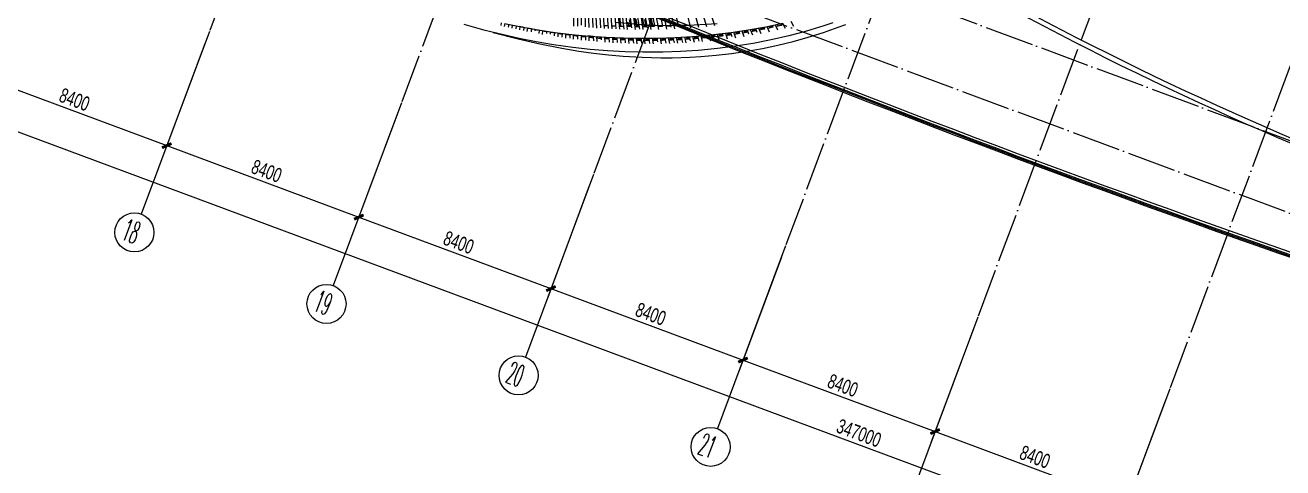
# Model space of a CAD drawing. Header units: millimetres. Extents: x 600121811 to 600690586, y 3472921280 to 3473279938.
# Drawn here: x 600355353 to 600406894, y 3473040896 to 3473059061 of the extents above; entities that cross this region are included whole.
import ezdxf
from ezdxf.enums import TextEntityAlignment as Align

# ---------------------------------------------------------------- set-up
doc = ezdxf.new("R2010")
doc.units = ezdxf.units.MM
doc.header["$LTSCALE"] = 1000
doc.linetypes.add('AX-MALL-GIRD-200$0$DOTE', pattern=[2.42, 2, -0.2, 0.02, -0.2])
doc.layers.get('0').update_dxf_attribs({"linetype": 'CONTINUOUS'})
for name, color, linetype in [('AX-MALL-GIRD-200$0$A-Grid', 222, 'AX-MALL-GIRD-200$0$DOTE'), ('AX-MALL-GIRD-200$0$A-Grid-Iden', 11, 'CONTINUOUS'), ('AX-MALL-GJ-200$0$A-Anno-Note', 241, 'CONTINUOUS'), ('AX-MALL-WALL-GJ$0$A-Anno-Note', 241, 'CONTINUOUS'), ('AX-MALL-WALL-GJ$0$A-Detl-Patt', 8, 'CONTINUOUS'), ('AX-MALL-WALL-GJ$0$A-SEE', 254, 'CONTINUOUS'), ('AX-MALL-WALL-GJ$0$A-Wall-Fnsh', 152, 'CONTINUOUS'), ('AX-MALL-WALL-GJ$0$主梁', 30, 'CONTINUOUS'), ('AXIS_TEXT', 7, 'CONTINUOUS')]:
    doc.layers.add(name, color=color, linetype=linetype)
doc.layers.add('AX-MALL-WALL-GJ$0$M-AUX-TO-ARCH', color=1, linetype='CONTINUOUS', plot=False)
doc.styles.add('AX-MALL-GIRD-200$0$_TCH_AXIS', font='ROMAND.shx', dxfattribs={"width": 0.7, "height": 5, "bigfont": 'zy_cn.shx'})
doc.styles.add('AX-MALL-GIRD-200$0$_TCH_DIM_T3', font='zy_en.shx', dxfattribs={"width": 0.7, "bigfont": 'zy_cn.shx'})
doc.styles.add('COMPLEX', font='COMPLEX')
doc.dimstyles.new('AX-MALL-GIRD-200$0$_TCH_ARCH&&200', dxfattribs={"dimtxt": 595, "dimasz": 300, "dimexe": 500, "dimexo": 500, "dimgap": 152.5, "dimtad": 1, "dimdec": 0, "dimzin": 0, "dimdsep": 46, "dimtxsty": 'AX-MALL-GIRD-200$0$_TCH_DIM_T3', "dimblk": 'AX-MALL-GIRD-200$0$_ArchTick', "dimcen": 0.09, "dimclrt": 7, "dimazin": 2, "dimtfac": 1, "dimtdec": 0, "dimtix": 1, "dimtmove": 2, "dimatfit": 3, "dimfxl": 500, "dimtolj": 1, "dimtzin": 0, "dimarcsym": 0})

# ---------------------------------------------------------------- blocks, each defined once
blk = doc.blocks.new('_AXISO')
blk.add_circle((0, 0), 0.5)
at = {"layer": 'AXIS_TEXT', "style": 'COMPLEX', "width": 1.041667}
blk.add_attdef('A', text='', height=0.56, dxfattribs=at).set_placement((-0.25, -0.28), (0.25, -0.28), align=Align.FIT)
blk = doc.blocks.new('AX-MALL-GIRD-200$0$_ArchTick')
at = {"color": 0, "linetype": 'ByBlock', "const_width": 0.4}
blk.add_lwpolyline([(-0.5, -0.5), (0.5, 0.5)], dxfattribs=at)
blk = doc.blocks.new('*D160')
at = {"layer": 'AX-MALL-GIRD-200$0$A-Grid-Iden', "color": 0, "lineweight": -2, "transparency": 16777216}
for p, q in [((600228911, 3473108184), (600226607, 3473101999)), ((600226782, 3473102468), (600551951, 3472981333)), ((600554081, 3472987049), (600551777, 3472980864))]:
    blk.add_line(p, q, dxfattribs=at)
at = {"layer": 'AX-MALL-GIRD-200$0$A-Grid-Iden', "color": 0, "lineweight": -2, "transparency": 16777216, "xscale": 300, "yscale": 300, "zscale": 300}
for p, rotation in [((600226782, 3473102468), 159.5681613089764), ((600551951, 3472981333), 339.5681613089764)]:
    blk.add_blockref('AX-MALL-GIRD-200$0$_ArchTick', p, dxfattribs=dict(at, rotation=rotation))
at = {"layer": 'AX-MALL-GIRD-200$0$A-Grid-Iden', "color": 7, "transparency": 16777216, "insert": (600389524, 3473042322), "char_height": 595, "attachment_point": 5, "rotation": 339.5682, "style": 'AX-MALL-GIRD-200$0$_TCH_DIM_T3'}
blk.add_mtext('\\A1;347000', dxfattribs=at)
blk = doc.blocks.new('*D177')
at = {"layer": 'AX-MALL-GIRD-200$0$A-Grid-Iden', "color": 0, "lineweight": -2, "transparency": 16777216}
for p, q in [((600354856, 3473061266), (600353110, 3473056581)), ((600362727, 3473058334), (600360982, 3473053648)), ((600353285, 3473057049), (600361157, 3473054117))]:
    blk.add_line(p, q, dxfattribs=at)
at = {"layer": 'AX-MALL-GIRD-200$0$A-Grid-Iden', "color": 0, "lineweight": -2, "transparency": 16777216, "xscale": 300, "yscale": 300, "zscale": 300}
for p, rotation in [((600353285, 3473057049), 159.5681613092855), ((600361157, 3473054117), 339.5681613092855)]:
    blk.add_blockref('AX-MALL-GIRD-200$0$_ArchTick', p, dxfattribs=dict(at, rotation=rotation))
at = {"layer": 'AX-MALL-GIRD-200$0$A-Grid-Iden', "color": 7, "transparency": 16777216, "insert": (600357378, 3473056005), "char_height": 595, "attachment_point": 5, "rotation": 339.5682, "style": 'AX-MALL-GIRD-200$0$_TCH_DIM_T3'}
blk.add_mtext('\\A1;8400', dxfattribs=at)
blk = doc.blocks.new('*D178')
at = {"layer": 'AX-MALL-GIRD-200$0$A-Grid-Iden', "color": 0, "lineweight": -2, "transparency": 16777216}
for p, q in [((600362727, 3473058334), (600360982, 3473053648)), ((600370599, 3473055401), (600368854, 3473050716)), ((600361157, 3473054117), (600369028, 3473051184))]:
    blk.add_line(p, q, dxfattribs=at)
at = {"layer": 'AX-MALL-GIRD-200$0$A-Grid-Iden', "color": 0, "lineweight": -2, "transparency": 16777216, "xscale": 300, "yscale": 300, "zscale": 300}
for p, rotation in [((600361157, 3473054117), 159.5681613089271), ((600369028, 3473051184), 339.5681613089271)]:
    blk.add_blockref('AX-MALL-GIRD-200$0$_ArchTick', p, dxfattribs=dict(at, rotation=rotation))
at = {"layer": 'AX-MALL-GIRD-200$0$A-Grid-Iden', "color": 7, "transparency": 16777216, "insert": (600365249, 3473053072), "char_height": 595, "attachment_point": 5, "rotation": 339.5682, "style": 'AX-MALL-GIRD-200$0$_TCH_DIM_T3'}
blk.add_mtext('\\A1;8400', dxfattribs=at)
blk = doc.blocks.new('*D179')
at = {"layer": 'AX-MALL-GIRD-200$0$A-Grid-Iden', "color": 0, "lineweight": -2, "transparency": 16777216}
for p, q in [((600370599, 3473055401), (600368854, 3473050716)), ((600378471, 3473052469), (600376725, 3473047783)), ((600369028, 3473051184), (600376900, 3473048252))]:
    blk.add_line(p, q, dxfattribs=at)
at = {"layer": 'AX-MALL-GIRD-200$0$A-Grid-Iden', "color": 0, "lineweight": -2, "transparency": 16777216, "xscale": 300, "yscale": 300, "zscale": 300}
for p, rotation in [((600369028, 3473051184), 159.5681613084339), ((600376900, 3473048252), 339.568161308434)]:
    blk.add_blockref('AX-MALL-GIRD-200$0$_ArchTick', p, dxfattribs=dict(at, rotation=rotation))
at = {"layer": 'AX-MALL-GIRD-200$0$A-Grid-Iden', "color": 7, "transparency": 16777216, "insert": (600373121, 3473050140), "char_height": 595, "attachment_point": 5, "rotation": 339.5682, "style": 'AX-MALL-GIRD-200$0$_TCH_DIM_T3'}
blk.add_mtext('\\A1;8400', dxfattribs=at)
blk = doc.blocks.new('*D180')
at = {"layer": 'AX-MALL-GIRD-200$0$A-Grid-Iden', "color": 0, "lineweight": -2, "transparency": 16777216}
for p, q in [((600378471, 3473052469), (600376725, 3473047783)), ((600386342, 3473049537), (600384597, 3473044851)), ((600376900, 3473048252), (600384771, 3473045320))]:
    blk.add_line(p, q, dxfattribs=at)
at = {"layer": 'AX-MALL-GIRD-200$0$A-Grid-Iden', "color": 0, "lineweight": -2, "transparency": 16777216, "xscale": 300, "yscale": 300, "zscale": 300}
for p, rotation in [((600376900, 3473048252), 159.5681613094948), ((600384771, 3473045320), 339.5681613094948)]:
    blk.add_blockref('AX-MALL-GIRD-200$0$_ArchTick', p, dxfattribs=dict(at, rotation=rotation))
at = {"layer": 'AX-MALL-GIRD-200$0$A-Grid-Iden', "color": 7, "transparency": 16777216, "insert": (600380993, 3473047207), "char_height": 595, "attachment_point": 5, "rotation": 339.5682, "style": 'AX-MALL-GIRD-200$0$_TCH_DIM_T3'}
blk.add_mtext('\\A1;8400', dxfattribs=at)
blk = doc.blocks.new('*D181')
at = {"layer": 'AX-MALL-GIRD-200$0$A-Grid-Iden', "color": 0, "lineweight": -2, "transparency": 16777216}
for p, q in [((600386342, 3473049537), (600384597, 3473044851)), ((600394214, 3473046604), (600392468, 3473041919)), ((600384771, 3473045320), (600392643, 3473042387))]:
    blk.add_line(p, q, dxfattribs=at)
at = {"layer": 'AX-MALL-GIRD-200$0$A-Grid-Iden', "color": 0, "lineweight": -2, "transparency": 16777216, "xscale": 300, "yscale": 300, "zscale": 300}
for p, rotation in [((600384771, 3473045320), 159.5681613087178), ((600392643, 3473042387), 339.5681613087178)]:
    blk.add_blockref('AX-MALL-GIRD-200$0$_ArchTick', p, dxfattribs=dict(at, rotation=rotation))
at = {"layer": 'AX-MALL-GIRD-200$0$A-Grid-Iden', "color": 7, "transparency": 16777216, "insert": (600388864, 3473044275), "char_height": 595, "attachment_point": 5, "rotation": 339.5682, "style": 'AX-MALL-GIRD-200$0$_TCH_DIM_T3'}
blk.add_mtext('\\A1;8400', dxfattribs=at)
blk = doc.blocks.new('*D182')
at = {"layer": 'AX-MALL-GIRD-200$0$A-Grid-Iden', "color": 0, "lineweight": -2, "transparency": 16777216}
for p, q in [((600394214, 3473046604), (600392468, 3473041919)), ((600402085, 3473043672), (600400340, 3473038986)), ((600392643, 3473042387), (600400514, 3473039455))]:
    blk.add_line(p, q, dxfattribs=at)
at = {"layer": 'AX-MALL-GIRD-200$0$A-Grid-Iden', "color": 0, "lineweight": -2, "transparency": 16777216, "xscale": 300, "yscale": 300, "zscale": 300}
for p, rotation in [((600392643, 3473042387), 159.5681613086433), ((600400514, 3473039455), 339.5681613086433)]:
    blk.add_blockref('AX-MALL-GIRD-200$0$_ArchTick', p, dxfattribs=dict(at, rotation=rotation))
at = {"layer": 'AX-MALL-GIRD-200$0$A-Grid-Iden', "color": 7, "transparency": 16777216, "insert": (600396736, 3473041343), "char_height": 595, "attachment_point": 5, "rotation": 339.5682, "style": 'AX-MALL-GIRD-200$0$_TCH_DIM_T3'}
blk.add_mtext('\\A1;8400', dxfattribs=at)
blk = doc.blocks.new('*D183')
at = {"layer": 'AX-MALL-GIRD-200$0$A-Grid-Iden', "color": 0, "lineweight": -2, "transparency": 16777216}
for p, q in [((600402085, 3473043672), (600400340, 3473038986)), ((600409582, 3473040879), (600407836, 3473036194)), ((600400514, 3473039455), (600408011, 3473036662))]:
    blk.add_line(p, q, dxfattribs=at)
at = {"layer": 'AX-MALL-GIRD-200$0$A-Grid-Iden', "color": 0, "lineweight": -2, "transparency": 16777216, "xscale": 300, "yscale": 300, "zscale": 300}
for p, rotation in [((600400514, 3473039455), 159.5681613089876), ((600408011, 3473036662), 339.5681613089876)]:
    blk.add_blockref('AX-MALL-GIRD-200$0$_ArchTick', p, dxfattribs=dict(at, rotation=rotation))
at = {"layer": 'AX-MALL-GIRD-200$0$A-Grid-Iden', "color": 7, "transparency": 16777216, "insert": (600404420, 3473038480), "char_height": 595, "attachment_point": 5, "rotation": 339.5682, "style": 'AX-MALL-GIRD-200$0$_TCH_DIM_T3'}
blk.add_mtext('\\A1;8000', dxfattribs=at)
blk = doc.blocks.new('AX-MALL-WALL-GJ$0$A$C5469763B')
at = {"layer": 'AX-MALL-WALL-GJ$0$A-Detl-Patt'}
for points in [[(-236484, 2426, 0.055992), (-115679, 1194, -0.091487), (-108806, 638, 0.199165), (-91863, 2852, -0.091487), (-85364, 5156, 0.010002), (-64060, 8992, -0.645417), (-62997, 7512), (-63092, 7346)], [(-236398, 2315, 0.055947), (-115669, 1095, -0.091487), (-108832, 541, 0.199165), (-91813, 2765, -0.091487), (-85348, 5057, 0.010002), (-64040, 8894, -0.645417), (-63084, 7562), (-63129, 7483), (-63042, 7433)], [(-236355, 2259, 0.055924), (-115664, 1045, -0.091487), (-108845, 493, 0.199165), (-91788, 2722, -0.091487), (-85340, 5007, 0.010002), (-64030, 8845, -0.645417), (-63127, 7587), (-63197, 7465), (-63067, 7390)], [(-236312, 2203, 0.055901), (-115659, 995, -0.091487), (-108858, 445, 0.199165), (-91763, 2679, -0.091487), (-85332, 4958, 0.010002), (-64020, 8796, -0.645417), (-63170, 7612), (-63266, 7446)]]:
    blk.add_lwpolyline(points, format="xyb", dxfattribs=at)
blk = doc.blocks.new('AX-MALL-WALL-GJ$0$A$C3841687A')
at = {"layer": 'AX-MALL-WALL-GJ$0$A-Detl-Patt'}
for radius in [140300, 140100]:
    blk.add_arc((-154564, 142853), radius, 259.87916, 278.36236, dxfattribs=at)
blk = doc.blocks.new('AX-MALL-WALL-GJ$0$fewrgerhgrhtrh')
at = {"layer": 'AX-MALL-WALL-GJ$0$主梁'}
for p, q in [((11665, -12151), (10371, -12726)), ((10364, -12728), (9051, -13196)), ((10287, -12724), (10290, -12726)), ((10290, -12726), (10293, -12727)), ((10293, -12727), (10296, -12728)), ((10296, -12728), (10299, -12729)), ((10299, -12729), (10302, -12730)), ((10302, -12730), (10305, -12731)), ((10305, -12731), (10307, -12731)), ((10307, -12731), (10310, -12732)), ((10310, -12732), (10313, -12732)), ((10313, -12732), (10316, -12733)), ((10316, -12733), (10319, -12733)), ((10319, -12733), (10322, -12733)), ((10322, -12733), (10324, -12734)), ((10324, -12734), (10327, -12734)), ((10327, -12734), (10330, -12734)), ((10330, -12734), (10332, -12734)), ((10332, -12734), (10334, -12734)), ((10334, -12734), (10337, -12734)), ((10337, -12734), (10339, -12733)), ((10339, -12733), (10341, -12733)), ((10341, -12733), (10343, -12733)), ((10343, -12733), (10346, -12732)), ((10346, -12732), (10348, -12732)), ((10348, -12732), (10350, -12732)), ((10350, -12732), (10353, -12731)), ((10353, -12731), (10355, -12730)), ((10355, -12730), (10357, -12730)), ((10357, -12730), (10360, -12729)), ((10360, -12729), (10362, -12728)), ((10362, -12728), (10364, -12728)), ((10364, -12728), (10367, -12727)), ((10367, -12727), (10369, -12726)), ((10369, -12726), (10371, -12725)), ((10371, -12725), (10373, -12724)), ((10373, -12724), (10376, -12723)), ((10376, -12723), (10378, -12721)), ((10378, -12721), (10380, -12720)), ((10380, -12720), (10382, -12719)), ((10382, -12719), (10384, -12717)), ((10384, -12717), (10387, -12716)), ((10387, -12716), (10389, -12714)), ((10389, -12714), (10391, -12713)), ((10391, -12713), (10393, -12711)), ((10393, -12711), (10395, -12710)), ((10395, -12710), (10397, -12708)), ((10397, -12708), (10399, -12706)), ((10399, -12706), (10400, -12704)), ((10400, -12704), (10402, -12703)), ((10402, -12703), (10404, -12701)), ((10404, -12701), (10406, -12699)), ((10406, -12699), (10407, -12697)), ((10407, -12697), (10409, -12695)), ((10409, -12695), (10411, -12693)), ((10411, -12693), (10412, -12691)), ((10412, -12691), (10413, -12688)), ((10413, -12688), (10415, -12686)), ((10415, -12686), (10416, -12684)), ((10416, -12684), (10417, -12682)), ((10417, -12682), (10419, -12680)), ((10419, -12680), (10420, -12677)), ((10420, -12677), (10421, -12675)), ((9045, -13198), (7727, -13569))]:
    blk.add_line(p, q, dxfattribs=at)
at = {"layer": 'AX-MALL-WALL-GJ$0$主梁', "extrusion": (0, 0, -1)}
for centre, radius, start, end in [((-10357, -12711), 18.1, 250.4323, 264.348), ((-10357, -12711), 18.1, 237.4713, 250.3171), ((-10365, -12713), 14.1, 246.1686, 261.7993), ((-9039, -13179), 20.3, 254.3444, 265.8064), ((-9039, -13179), 20.3, 242.6665, 254.2735), ((-9045, -13179), 18, 250.4106, 262.5277)]:
    blk.add_arc(centre, radius, start, end, dxfattribs=at)
at = {"layer": 'AX-MALL-WALL-GJ$0$主梁'}
blk.add_arc((9018, -13102), 100, 210.0459, 9.8979, dxfattribs=at)
blk = doc.blocks.new('AX-MALL-WALL-GJ$0$edhtrhrtjy')
at = {"layer": 'AX-MALL-WALL-GJ$0$A-Wall-Fnsh'}
for p, q in [((16365, -10510), (16609, -10293)), ((15794, -10659), (15499, -10891)), ((16086, -10422), (15794, -10659)), ((15867, -10929), (16117, -10721)), ((16117, -10721), (16365, -10510)), ((13568, -11529), (14180, -11142)), ((13906, -11319), (14069, -11482)), ((13979, -11272), (14036, -11330)), ((14095, -11197), (14153, -11252)), ((14166, -11151), (14334, -11314)), ((14459, -10957), (14626, -11112)), ((14896, -11336), (14589, -11550)), ((14834, -11710), (15356, -11328)), ((15199, -11116), (14896, -11336)), ((15499, -10891), (15199, -11116)), ((15356, -11328), (15867, -10929)), ((10896, -11840), (11291, -12365)), ((11188, -11704), (11589, -12217)), ((12945, -11896), (13568, -11529)), ((13083, -11817), (13147, -11888)), ((13117, -11798), (13154, -11839)), ((13167, -11768), (13205, -11809)), ((13201, -11749), (13313, -11870)), ((13312, -11683), (13475, -11858)), ((13383, -11641), (13445, -11708)), ((13416, -11621), (13452, -11659)), ((13500, -11570), (13562, -11635)), ((13610, -11503), (13773, -11673)), ((13681, -11459), (13742, -11522)), ((13766, -11407), (13799, -11440)), ((13798, -11386), (13858, -11447)), ((14589, -11550), (13965, -11961)), ((14300, -12072), (14834, -11710)), ((9730, -12349), (10096, -12914)), ((9892, -12282), (10193, -12728)), ((10313, -12103), (10695, -12648)), ((10604, -11973), (10993, -12508)), ((11676, -12574), (12314, -12245)), ((12111, -12352), (12268, -12546)), ((12178, -12317), (12217, -12366)), ((12179, -12316), (12218, -12365)), ((12213, -12298), (12252, -12347)), ((12261, -12273), (12301, -12321)), ((12296, -12254), (12408, -12388)), ((12314, -12245), (12945, -11896)), ((12412, -12192), (12572, -12382)), ((12481, -12155), (12520, -12202)), ((12515, -12136), (12554, -12183)), ((12564, -12110), (12604, -12155)), ((12597, -12091), (12637, -12137)), ((12598, -12091), (12665, -12167)), ((13330, -12350), (12684, -12716)), ((12713, -12027), (12875, -12213)), ((12782, -11989), (12847, -12063)), ((12783, -11988), (12822, -12032)), ((12817, -11969), (12855, -12014)), ((12866, -11941), (12905, -11985)), ((12900, -11922), (13013, -12048)), ((13013, -11858), (13176, -12038)), ((13965, -11961), (13330, -12350)), ((13757, -12416), (14300, -12072)), ((8320, -12885), (8559, -13333)), ((8429, -12847), (8756, -13435)), ((8563, -12799), (8896, -13398)), ((8613, -12781), (8858, -13223)), ((8722, -12741), (9028, -13272)), ((8855, -12692), (9196, -13283)), ((8906, -12673), (9158, -13109)), ((9014, -12632), (9296, -13101)), ((9068, -12873), (9196, -13094)), ((9147, -12582), (9497, -13164)), ((9307, -12519), (9595, -12981)), ((9438, -12467), (9797, -13041)), ((9599, -12403), (9930, -12912)), ((10321, -12672), (10396, -12783)), ((10902, -12946), (11676, -12574)), ((11044, -12880), (11080, -12930)), ((11080, -12863), (11212, -13046)), ((11202, -12805), (11349, -13008)), ((11266, -12775), (11328, -12861)), ((11302, -12758), (11339, -12809)), ((11302, -12758), (11339, -12808)), ((11385, -12718), (11449, -12803)), ((11505, -12659), (11657, -12859)), ((11570, -12627), (11609, -12677)), ((11571, -12626), (11610, -12677)), ((11653, -12586), (11693, -12636)), ((11689, -12568), (11754, -12651)), ((11808, -12508), (11963, -12705)), ((11875, -12474), (11914, -12524)), ((11910, -12456), (11949, -12506)), ((11957, -12432), (11997, -12481)), ((11993, -12413), (12059, -12495)), ((12684, -12716), (12030, -13060)), ((12645, -13047), (13205, -12741)), ((13205, -12741), (13757, -12416)), ((6813, -13364), (7085, -14004)), ((6967, -13320), (7244, -13942)), ((7105, -13279), (7387, -13913)), ((7259, -13232), (7547, -13848)), ((7397, -13190), (7690, -13818)), ((7552, -13141), (7849, -13751)), ((7689, -13098), (7991, -13719)), ((7735, -13083), (7978, -13582)), ((7844, -13047), (8152, -13650)), ((7980, -13002), (8293, -13616)), ((8137, -12949), (8425, -13491)), ((8202, -13323), (8260, -13438)), ((8225, -13200), (8338, -13411)), ((8272, -12902), (8595, -13509)), ((8476, -13094), (8596, -13319)), ((8611, -13179), (8673, -13291)), ((8798, -13111), (8860, -13222)), ((8816, -12985), (8936, -13193)), ((9207, -12956), (9272, -13064)), ((9595, -13508), (10251, -13236)), ((9983, -13349), (10113, -13556)), ((10043, -13325), (10071, -13370)), ((10080, -13309), (10109, -13355)), ((10126, -13289), (10156, -13336)), ((10163, -13274), (10283, -13460)), ((10251, -13236), (10902, -12946)), ((10289, -13220), (10423, -13426)), ((10349, -13194), (10405, -13280)), ((10386, -13178), (10417, -13226)), ((10432, -13157), (10464, -13206)), ((10468, -13142), (10500, -13190)), ((10469, -13141), (10594, -13327)), ((10594, -13086), (10732, -13292)), ((10655, -13058), (10689, -13108)), ((10692, -13042), (10725, -13091)), ((10738, -13021), (10773, -13070)), ((10774, -13004), (10874, -13147)), ((10898, -12948), (11041, -13152)), ((10961, -12919), (10996, -12969)), ((10997, -12902), (11032, -12953)), ((12030, -13060), (11312, -13409)), ((11507, -13604), (12079, -13335)), ((12079, -13335), (12645, -13047)), ((5938, -13599), (6176, -14253)), ((6089, -13560), (6334, -14199)), ((6230, -13524), (6455, -14113)), ((6381, -13484), (6637, -14117)), ((6521, -13446), (6782, -14091)), ((6674, -13403), (6941, -14031)), ((8266, -13999), (8933, -13763)), ((8541, -13904), (8556, -13933)), ((8590, -13887), (8605, -13916)), ((8627, -13874), (8723, -14054)), ((8758, -13826), (8866, -14028)), ((8813, -13807), (8830, -13840)), ((8849, -13793), (8867, -13827)), ((8898, -13776), (8916, -13809)), ((8933, -13763), (9595, -13508)), ((8934, -13762), (9036, -13945)), ((9065, -13713), (9178, -13917)), ((9121, -13692), (9141, -13729)), ((9157, -13678), (9178, -13716)), ((9242, -13646), (9348, -13830)), ((9372, -13596), (9490, -13801)), ((9428, -13574), (9452, -13614)), ((9512, -13541), (9537, -13582)), ((9549, -13526), (9633, -13665)), ((9678, -13475), (9802, -13681)), ((9736, -13451), (9762, -13495)), ((9772, -13436), (9799, -13480)), ((9773, -13436), (9799, -13480)), ((9819, -13417), (9846, -13461)), ((9855, -13403), (9883, -13447)), ((9856, -13402), (9972, -13588)), ((10652, -13704), (9978, -13982)), ((10426, -14057), (11093, -13786)), ((11312, -13409), (10652, -13704)), ((11093, -13786), (11507, -13604)), ((6240, -14599), (6919, -14417)), ((6911, -14420), (6982, -14595)), ((6919, -14417), (7595, -14217)), ((6957, -14407), (6957, -14409)), ((7083, -14371), (7153, -14536)), ((7220, -14331), (7299, -14517)), ((7267, -14317), (7270, -14324)), ((7356, -14290), (7360, -14300)), ((7392, -14279), (7441, -14390)), ((7528, -14238), (7613, -14428)), ((7577, -14223), (7583, -14236)), ((7595, -14217), (8266, -13999)), ((7613, -14212), (7619, -14226)), ((7664, -14196), (7671, -14210)), ((7701, -14184), (7781, -14356)), ((7836, -14141), (7926, -14334)), ((7886, -14125), (7895, -14144)), ((7923, -14113), (7932, -14132)), ((7973, -14097), (7983, -14117)), ((8010, -14085), (8095, -14260)), ((8144, -14040), (8240, -14237)), ((8195, -14023), (8229, -14092)), ((8232, -14011), (8244, -14035)), ((8281, -13994), (8294, -14019)), ((8317, -13982), (8330, -14007)), ((8318, -13981), (8409, -14159)), ((8451, -13935), (8553, -14135)), ((8504, -13917), (8519, -13945)), ((8505, -13916), (8520, -13945)), ((9219, -14268), (8535, -14502)), ((9978, -13982), (9219, -14268)), ((9261, -14472), (9988, -14222)), ((9988, -14222), (10426, -14057)), ((4179, -15033), (4870, -14907)), ((4745, -14931), (4762, -14996)), ((4870, -14907), (5556, -14763)), ((4912, -14899), (4950, -15033)), ((5055, -14870), (5099, -15021)), ((5223, -14835), (5250, -14925)), ((5365, -14805), (5395, -14902)), ((5533, -14768), (5580, -14911)), ((5556, -14763), (6240, -14599)), ((5675, -14736), (5727, -14898)), ((5843, -14696), (5894, -14844)), ((5984, -14663), (6042, -14830)), ((6154, -14621), (6209, -14773)), ((6294, -14586), (6356, -14758)), ((7152, -14911), (6455, -15085)), ((6464, -14542), (6524, -14698)), ((6603, -14505), (6671, -14682)), ((6773, -14458), (6838, -14619)), ((7845, -14716), (7152, -14911)), ((7334, -15007), (7929, -14860)), ((8535, -14502), (7845, -14716)), ((7929, -14860), (8523, -14698)), ((8523, -14698), (9261, -14472)), ((3356, -15158), (3378, -15270)), ((3487, -15140), (4179, -15033)), ((3503, -15138), (3527, -15263)), ((3667, -15114), (3692, -15230)), ((3814, -15092), (3841, -15222)), ((3979, -15066), (4006, -15187)), ((4124, -15042), (4155, -15178)), ((4237, -15542), (5142, -15423)), ((4976, -15390), (4270, -15506)), ((4290, -15014), (4321, -15139)), ((4435, -14989), (4470, -15130)), ((4601, -14959), (4636, -15088)), ((5680, -15256), (4976, -15390)), ((5142, -15423), (6045, -15274)), ((6455, -15085), (5680, -15256)), ((6045, -15274), (6736, -15140)), ((6736, -15140), (7334, -15007)), ((2851, -15681), (1961, -15755)), ((3561, -15603), (2851, -15681)), ((3183, -15647), (4237, -15542)), ((4270, -15506), (3561, -15603))]:
    blk.add_line(p, q, dxfattribs=at)
at = {"layer": 'AX-MALL-WALL-GJ$0$A-Wall-Fnsh', "extrusion": (0, 0, -1)}
for centre, radius, start, end in [((-2442, 6172), 20994, 236.0968, 236.6184), ((-1849, 7114), 22108, 238.9098, 239.4743), ((-1941, 7029), 21949, 239.0238, 239.38), ((-2055, 6776), 21711, 237.9918, 238.5728), ((-2147, 6691), 21553, 238.1025, 238.4671), ((-2215, 6521), 21411, 237.0553, 237.6511), ((-2295, 6456), 21275, 237.2646, 237.5338), ((-1381, 7942), 23059, 241.5597, 242.0838), ((-1478, 7849), 22890, 241.6844, 242.0212), ((-1524, 7679), 22759, 240.6955, 241.2295), ((-1620, 7589), 22593, 240.8139, 241.1567), ((-1699, 7370), 22404, 239.8096, 240.3606), ((-1793, 7283), 22242, 239.9273, 240.2772), ((-994, 8702), 23911, 244.0736, 244.5635), ((-1104, 8586), 23717, 244.2092, 244.434), ((-1115, 8455), 23637, 243.2492, 243.7499), ((-1217, 8356), 23460, 243.3812, 243.7071), ((-1244, 8202), 23352, 242.4116, 242.8544), ((-1338, 8118), 23193, 242.54, 242.871), ((-812, 9104), 24353, 247.2784, 247.7406), ((-899, 9040), 24215, 247.4296, 247.7405), ((-843, 9029), 24272, 246.4887, 246.9543), ((-942, 8938), 24104, 246.6338, 246.8522), ((-879, 8947), 24182, 245.6885, 246.1632), ((-977, 8858), 24017, 245.8327, 246.1479), ((-903, 8894), 24124, 244.8855, 245.3662), ((-998, 8811), 23966, 245.121, 245.3422), ((-708, 9551), 24761, 251.3103, 251.6125), ((-668, 9480), 24756, 250.389, 250.8269), ((-736, 9469), 24674, 250.5474, 250.8508), ((-713, 9357), 24624, 249.6199, 250.0643), ((-786, 9329), 24525, 249.7775, 250.083), ((-743, 9276), 24538, 248.8453, 249.2954), ((-821, 9238), 24428, 249.0013, 249.3083), ((-779, 9183), 24439, 248.0673, 248.5208), ((-864, 9124), 24306, 248.2184, 248.5275), ((-493, 10272), 25513, 255.0268, 255.5182), ((-453, 10186), 25493, 254.8728, 255.2764), ((-489, 10054), 25357, 254.1411, 254.5503), ((-535, 10116), 25351, 254.297, 254.5934), ((-524, 9930), 25227, 253.4029, 253.8176), ((-578, 9966), 25195, 253.5602, 253.8578), ((-566, 9793), 25084, 252.6585, 253.0793), ((-620, 9824), 25048, 252.817, 253.116), ((-595, 9700), 24987, 251.9111, 252.3345), ((-657, 9708), 24926, 252.0672, 252.279), ((-643, 9554), 24834, 251.1512, 251.5839), ((-222, 11243), 26575, 259.8254, 260.1928), ((-257, 11046), 26376, 259.1351, 259.5078), ((-281, 10929), 26256, 258.4406, 258.8176), ((-319, 10743), 26067, 257.7387, 258.1212), ((-348, 10612), 25933, 257.0316, 257.419), ((-383, 10461), 25777, 256.3181, 256.7109), ((-417, 10322), 25634, 255.5986, 255.9967), ((-169, 11569), 26906, 261.1867, 261.5451), ((-200, 11369), 26704, 260.5084, 260.8717)]:
    blk.add_arc(centre, radius, start, end, dxfattribs=at)
at = {"layer": 'AX-MALL-WALL-GJ$0$A-Wall-Fnsh'}
for centre, radius, start, end in [((-582, 11902), 26884, 292.6119, 292.9356), ((-635, 12025), 27018, 293.2346, 293.6258), ((-655, 12071), 27068, 293.9222, 294.3165), ((-382, 11499), 26392, 289.1105, 289.38), ((-451, 11564), 26522, 289.7974, 290.1783), ((-393, 11530), 26426, 289.8014, 290.0705), ((-491, 11671), 26636, 290.4846, 290.8671), ((-430, 11631), 26533, 290.4926, 290.7607), ((-520, 11748), 26718, 291.1716, 291.5564), ((-456, 11697), 26603, 291.1839, 291.4516), ((-560, 11847), 26825, 291.8591, 292.2458), ((-333, 11210), 26149, 287.0472, 287.4211), ((-372, 11335), 26279, 287.735, 288.11), ((-388, 11381), 26328, 288.4229, 288.8003), ((-433, 11514), 26468, 289.1102, 289.4887)]:
    blk.add_arc(centre, radius, start, end, dxfattribs=at)
blk = doc.blocks.new('AX-MALL-GIRD-200')
at = {"layer": 'AX-MALL-GIRD-200$0$A-Grid'}
for p, q in [((600401631.6, 3473162765.9), (600362902, 3473058802.2)), ((600409503.1, 3473159833.5), (600370773.6, 3473055869.8)), ((600417374.6, 3473156901.2), (600378645.1, 3473052937.4)), ((600425246.2, 3473153968.8), (600386516.6, 3473050005.1)), ((600433117.7, 3473151036.4), (600394388.2, 3473047072.7)), ((600440989.3, 3473148104), (600402259.7, 3473044140.3)), ((600215588.6, 3473125707.5), (600573484.6, 3472992380.8)), ((600214611.2, 3473123083.7), (600572507.2, 3472989756.9))]:
    blk.add_line(p, q, dxfattribs=at)
at = {"layer": 'AX-MALL-GIRD-200$0$A-Grid-Iden'}
for p, q in [((600362902, 3473058802.2), (600360109.3, 3473051305.5)), ((600370773.6, 3473055869.8), (600367980.8, 3473048373.1)), ((600378645.1, 3473052937.4), (600375852.4, 3473045440.7)), ((600386516.6, 3473050005.1), (600383723.9, 3473042508.3)), ((600394388.2, 3473047072.7), (600391595.4, 3473039576)), ((600402259.7, 3473044140.3), (600399467, 3473036643.6))]:
    blk.add_line(p, q, dxfattribs=at)
ref = blk.add_blockref('_AXISO', (600359830, 3473050555.8), dxfattribs=dict(at, xscale=1600, yscale=1600, zscale=1600))
ref.add_attrib('A', '18', dxfattribs={"height": 905.1, "rotation": 339.56816, "style": 'AX-MALL-GIRD-200$0$_TCH_AXIS', "width": 0.525}).set_placement((600359248, 3473050289.7), (600359841.7, 3473050068.5), align=Align.FIT)
ref = blk.add_blockref('_AXISO', (600367701.6, 3473047623.4), dxfattribs=dict(at, xscale=1600, yscale=1600, zscale=1600))
ref.add_attrib('A', '19', dxfattribs={"height": 905.1, "rotation": 339.56816, "style": 'AX-MALL-GIRD-200$0$_TCH_AXIS', "width": 0.525}).set_placement((600367119.5, 3473047357.3), (600367713.2, 3473047136.2), align=Align.FIT)
ref = blk.add_blockref('_AXISO', (600375573.1, 3473044691.1), dxfattribs=dict(at, xscale=1600, yscale=1600, zscale=1600))
ref.add_attrib('A', '20', dxfattribs={"height": 905.1, "rotation": 339.56816, "style": 'AX-MALL-GIRD-200$0$_TCH_AXIS', "width": 0.525}).set_placement((600374991, 3473044425), (600375584.7, 3473044203.8), align=Align.FIT)
ref = blk.add_blockref('_AXISO', (600383444.6, 3473041758.7), dxfattribs=dict(at, xscale=1600, yscale=1600, zscale=1600))
ref.add_attrib('A', '21', dxfattribs={"height": 905.1, "rotation": 339.56816, "style": 'AX-MALL-GIRD-200$0$_TCH_AXIS', "width": 0.525}).set_placement((600382862.6, 3473041492.6), (600383456.3, 3473041271.4), align=Align.FIT)
for base, p1, p2, picture, middle in [((600551951.4, 3472981332.7), (600229085.8, 3473108652.6), (600554255.4, 3472987517.4), '*D160', (600389523.7, 3473042322)), ((600361156.6, 3473054116.8), (600355030.5, 3473061734.6), (600362902, 3473058802.2), '*D177', (600357377.9, 3473056004.6)), ((600369028.1, 3473051184.4), (600362902, 3473058802.2), (600370773.6, 3473055869.8), '*D178', (600365249.4, 3473053072.3)), ((600376899.6, 3473048252), (600370773.6, 3473055869.8), (600378645.1, 3473052937.4), '*D179', (600373121, 3473050139.9)), ((600384771.2, 3473045319.6), (600378645.1, 3473052937.4), (600386516.6, 3473050005.1), '*D180', (600380992.5, 3473047207.5)), ((600392642.7, 3473042387.2), (600386516.6, 3473050005.1), (600394388.2, 3473047072.7), '*D181', (600388864, 3473044275.1)), ((600400514.3, 3473039454.9), (600394388.2, 3473047072.7), (600402259.7, 3473044140.3), '*D182', (600396735.6, 3473041342.7)), ((600408011, 3473036662.1), (600402259.7, 3473044140.3), (600409756.4, 3473041347.6), '*D183', (600404419.7, 3473038480.2))]:
    dim = blk.add_linear_dim(base=base, p1=p1, p2=p2, angle=339.56816, dimstyle='AX-MALL-GIRD-200$0$_TCH_ARCH&&200', override={"dimgap": 0}, dxfattribs=at)
    dim.commit()
    dim.dimension.update_dxf_attribs({"geometry": picture, "text_midpoint": middle, "dimtype": 129, "text_rotation": 339.56816})
blk = doc.blocks.new('AX-MALL-WALL-GJ')
at = {"layer": 'AX-MALL-WALL-GJ$0$A-Anno-Note', "rotation": 339.5681613098035}
blk.add_blockref('AX-MALL-WALL-GJ$0$A$C3841687A', (600557212, 3472995455), dxfattribs=at)
at = {"layer": 'AX-MALL-WALL-GJ$0$A-SEE'}
blk.add_blockref('AX-MALL-GIRD-200', (0, 0), dxfattribs=at)
at = {"layer": 'AX-MALL-WALL-GJ$0$A-Wall-Fnsh', "rotation": 339.5681613092246}
blk.add_blockref('AX-MALL-WALL-GJ$0$edhtrhrtjy', (600377010, 3473074537), dxfattribs=at)
at = {"layer": 'AX-MALL-WALL-GJ$0$M-AUX-TO-ARCH', "rotation": 339.5681613092246}
blk.add_blockref('AX-MALL-WALL-GJ$0$A$C5469763B', (600557212, 3472995455), dxfattribs=at)
at = {"layer": 'AX-MALL-WALL-GJ$0$主梁', "rotation": 339.5681613092246}
blk.add_blockref('AX-MALL-WALL-GJ$0$fewrgerhgrhtrh', (600377024, 3473074577), dxfattribs=at)

msp = doc.modelspace()

# ---------------------------------------------------------------- block references
at = {"layer": 'AX-MALL-GJ-200$0$A-Anno-Note'}
msp.add_blockref('AX-MALL-WALL-GJ', (0, 0), dxfattribs=at)

doc.saveas('drawing.dxf')
